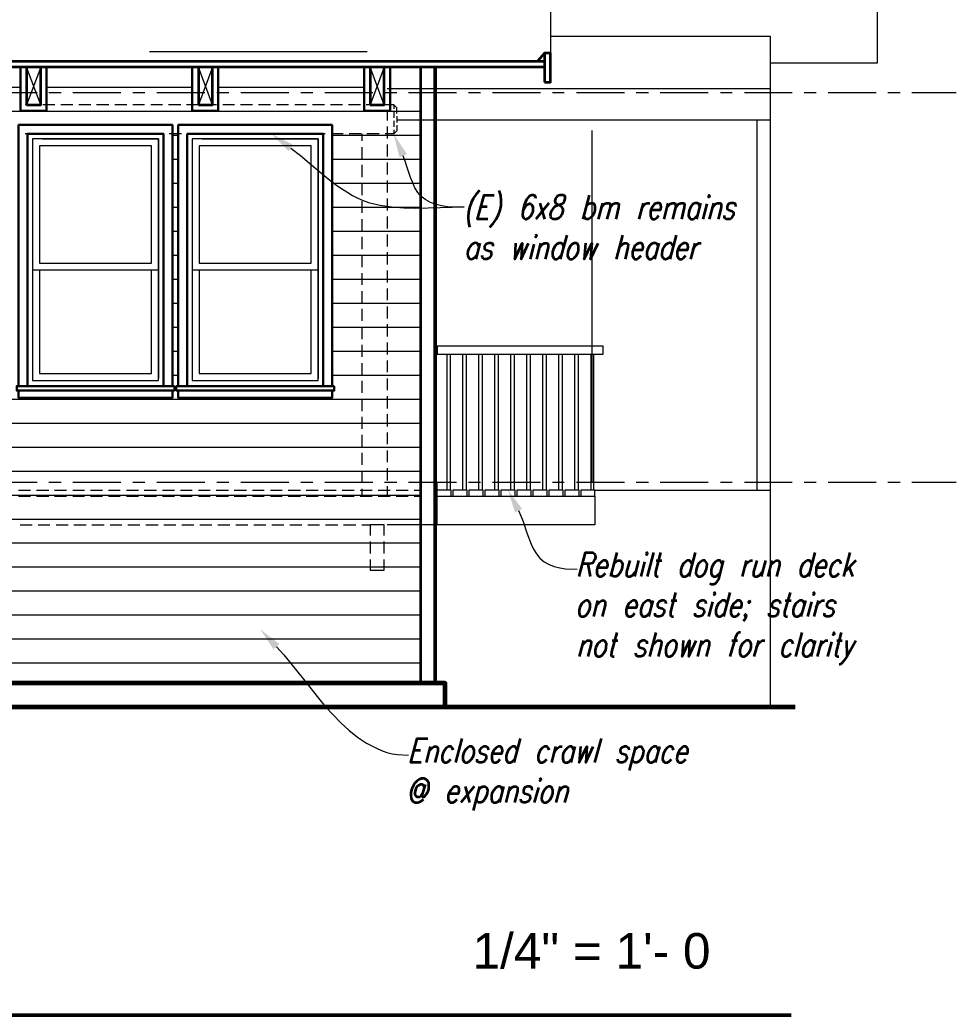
# Model space of a CAD drawing. Header units: inches. Extents: x 1543 to 43489, y -26 to 5775.
# Drawn here: x 2032.3 to 2276.4, y 2897.1 to 3156.6 of the extents above; entities that cross this region are included whole.
import ezdxf

# ---------------------------------------------------------------- set-up
doc = ezdxf.new("R2010")
doc.units = ezdxf.units.IN
doc.header["$LTSCALE"] = 0.5
doc.header["$MEASUREMENT"] = 0
for name, color, linetype in [('PDF_A-COLS', 7, 'Continuous'), ('PDF_A-FLOR', 7, 'Continuous'), ('PDF_A-FLOR-HRAL', 7, 'Continuous'), ('PDF_A-FLOR-LEVL', 7, 'Continuous'), ('PDF_A-Window', 7, 'Continuous'), ('PDF_C-TOPO', 7, 'Continuous'), ('PDF_Hatch-siding', 7, 'Continuous'), ('PDF_Hidden1', 7, 'Continuous'), ('PDF_Layer1', 7, 'Continuous'), ('PDF_Layer2', 7, 'Continuous'), ('PDF_Layer3', 7, 'Continuous'), ('PDF_Layer30', 7, 'Continuous'), ('PDF_Layer6', 7, 'Continuous'), ('PDF_LEADER', 7, 'Continuous'), ('PDF_Text', 7, 'Continuous'), ('PDF_TEXT3', 7, 'Continuous')]:
    doc.layers.add(name, color=color, linetype=linetype)
doc.styles.add('PDF Arial', font='arial.ttf')

msp = doc.modelspace()

# ---------------------------------------------------------------- linework, layer by layer
at = {"layer": 'PDF_A-COLS', "lineweight": 5}
msp.add_lwpolyline([(2181.37, 3127.75), (2181.37, 3036.09)], dxfattribs=at)
at = {"layer": 'PDF_A-FLOR', "lineweight": 35}
msp.add_lwpolyline([(2140.76, 3036.09), (2140.76, 3024.92)], dxfattribs=at)
at = {"layer": 'PDF_A-FLOR-HRAL', "lineweight": 13}
msp.add_lwpolyline([(2184.38, 3069.45), (2184.38, 3071.54), (2141.09, 3071.54), (2141.09, 3069.45)], close=True, dxfattribs=at)
for points in [[(2143.68, 3034.01), (2143.68, 3069.45)], [(2144.43, 3069.45), (2144.43, 3034.01)], [(2147.76, 3034.01), (2147.76, 3069.45)], [(2148.6, 3069.45), (2148.6, 3034.01)], [(2151.93, 3034.01), (2151.93, 3069.45)], [(2152.77, 3069.45), (2152.77, 3034.01)], [(2156.1, 3034.01), (2156.1, 3069.45)], [(2156.94, 3069.45), (2156.94, 3034.01)], [(2160.27, 3034.01), (2160.27, 3069.45)], [(2161.11, 3069.45), (2161.11, 3034.01)], [(2164.44, 3034.01), (2164.44, 3069.45)], [(2165.28, 3069.45), (2165.28, 3034.01)], [(2168.61, 3034.01), (2168.61, 3069.45)], [(2169.45, 3069.45), (2169.45, 3034.01)], [(2172.78, 3034.01), (2172.78, 3069.45)], [(2173.62, 3069.45), (2173.62, 3034.01)], [(2176.95, 3034.01), (2176.95, 3069.45)], [(2177.79, 3069.45), (2177.79, 3034.01)]]:
    msp.add_lwpolyline(points, dxfattribs=at)
at = {"layer": 'PDF_A-FLOR-HRAL', "lineweight": 20}
for points in [[(2181.12, 3069.45), (2181.12, 3034.01)], [(2181.87, 3034.01), (2181.87, 3069.45)]]:
    msp.add_lwpolyline(points, dxfattribs=at)
at = {"layer": 'PDF_A-FLOR-LEVL', "lineweight": 20}
for points in [[(2024.25, 3137.67), (2036.76, 3137.67)], [(2039.84, 3137.67), (2043.01, 3137.67)], [(2046.1, 3137.67), (2058.61, 3137.67)], [(2061.69, 3137.67), (2064.86, 3137.67)], [(2067.95, 3137.67), (2080.46, 3137.67)], [(2083.63, 3137.67), (2086.71, 3137.67)], [(2089.88, 3137.67), (2102.39, 3137.67)], [(2105.48, 3137.67), (2108.65, 3137.67)], [(2111.73, 3137.67), (2124.24, 3137.67)], [(2127.33, 3137.67), (2130.5, 3137.67)], [(2133.59, 3137.67), (2146.1, 3137.67)], [(2149.26, 3137.67), (2152.35, 3137.67)], [(2155.52, 3137.67), (2168.03, 3137.67)], [(2171.12, 3137.67), (2174.2, 3137.67)], [(2177.37, 3137.67), (2189.88, 3137.67)], [(2192.97, 3137.67), (2196.14, 3137.67)], [(2199.22, 3137.67), (2211.73, 3137.67)], [(2214.9, 3137.67), (2217.99, 3137.67)], [(2221.16, 3137.67), (2233.58, 3137.67)], [(2236.75, 3137.67), (2239.84, 3137.67)], [(2243.01, 3137.67), (2255.52, 3137.67)], [(2258.6, 3137.67), (2261.77, 3137.67)], [(2264.86, 3137.67), (2276.37, 3137.67)], [(2024.25, 3036.09), (2036.76, 3036.09)], [(2039.84, 3036.09), (2043.01, 3036.09)], [(2046.1, 3036.09), (2058.61, 3036.09)], [(2061.69, 3036.09), (2064.86, 3036.09)], [(2067.95, 3036.09), (2080.46, 3036.09)], [(2083.63, 3036.09), (2086.71, 3036.09)], [(2089.88, 3036.09), (2102.39, 3036.09)], [(2105.48, 3036.09), (2108.65, 3036.09)], [(2111.73, 3036.09), (2124.24, 3036.09)], [(2127.33, 3036.09), (2130.5, 3036.09)], [(2133.59, 3036.09), (2146.1, 3036.09)], [(2149.26, 3036.09), (2152.35, 3036.09)], [(2155.52, 3036.09), (2168.03, 3036.09)], [(2171.12, 3036.09), (2174.2, 3036.09)], [(2177.37, 3036.09), (2189.88, 3036.09)], [(2192.97, 3036.09), (2196.14, 3036.09)], [(2199.22, 3036.09), (2211.73, 3036.09)], [(2214.9, 3036.09), (2217.99, 3036.09)], [(2221.16, 3036.09), (2233.58, 3036.09)], [(2236.75, 3036.09), (2239.84, 3036.09)], [(2243.01, 3036.09), (2255.52, 3036.09)], [(2258.6, 3036.09), (2261.77, 3036.09)], [(2264.86, 3036.09), (2276.37, 3036.09)]]:
    msp.add_lwpolyline(points, dxfattribs=at)
at = {"layer": 'PDF_A-Window', "lineweight": 30}
for points in [[(2032.42, 3144.26), (2032.42, 3132.84), (2039.18, 3132.84), (2039.18, 3144.26)], [(2077.21, 3144.26), (2077.21, 3132.84), (2083.96, 3132.84), (2083.96, 3144.26)], [(2121.99, 3144.26), (2121.99, 3132.84), (2128.83, 3132.84), (2128.83, 3144.26)]]:
    msp.add_lwpolyline(points, dxfattribs=at)
at = {"layer": 'PDF_C-TOPO', "lineweight": 60}
for points in [[(2143.18, 2977.38), (2143.18, 2983.63), (1679.39, 2983.63), (1679.39, 2977.38), (1621.01, 2971.21)], [(2234.42, 2977.38), (1679.39, 2977.38)]]:
    msp.add_lwpolyline(points, dxfattribs=at)
at = {"layer": 'PDF_Hatch-siding', "lineweight": 13}
for points in [[(1994.39, 3139.01), (2032.42, 3139.01)], [(2039.18, 3139.01), (2077.21, 3139.01)], [(2083.96, 3139.01), (2121.99, 3139.01)], [(1925.42, 3132.75), (2136.84, 3132.75)], [(2072.04, 3126.5), (2073.54, 3126.5)], [(2113.65, 3126.5), (2136.84, 3126.5)], [(2072.04, 3120.24), (2073.54, 3120.24)], [(2113.65, 3120.24), (2136.84, 3120.24)], [(2072.04, 3113.99), (2073.54, 3113.99)], [(2113.65, 3113.99), (2136.84, 3113.99)], [(2072.04, 3107.73), (2073.54, 3107.73)], [(2113.65, 3107.73), (2136.84, 3107.73)], [(2072.04, 3101.48), (2073.54, 3101.48)], [(2113.65, 3101.48), (2136.84, 3101.48)], [(2072.04, 3095.22), (2073.54, 3095.22)], [(2113.65, 3095.22), (2136.84, 3095.22)], [(2072.04, 3088.97), (2073.54, 3088.97)], [(2113.65, 3088.97), (2136.84, 3088.97)], [(2072.04, 3082.71), (2073.54, 3082.71)], [(2113.65, 3082.71), (2136.84, 3082.71)], [(2072.04, 3076.46), (2073.54, 3076.46)], [(2113.65, 3076.46), (2136.84, 3076.46)], [(2072.04, 3070.2), (2073.54, 3070.2)], [(2113.65, 3070.2), (2136.84, 3070.2)], [(2072.04, 3063.95), (2073.54, 3063.95)], [(2113.65, 3063.95), (2136.84, 3063.95)], [(1925.42, 3057.69), (2136.84, 3057.69)], [(1925.42, 3051.44), (2136.84, 3051.44)], [(1925.42, 3045.18), (2136.84, 3045.18)], [(1925.42, 3038.93), (2136.84, 3038.93)], [(1925.42, 3032.67), (2136.84, 3032.67)], [(1925.42, 3026.42), (2136.84, 3026.42)], [(1925.42, 3020.25), (2136.84, 3020.25)], [(1925.42, 3013.99), (2136.84, 3013.99)], [(1925.42, 3007.74), (2136.84, 3007.74)], [(1925.42, 3001.48), (2136.84, 3001.48)], [(1925.42, 2995.23), (2136.84, 2995.23)], [(1925.42, 2988.97), (2136.84, 2988.97)]]:
    msp.add_lwpolyline(points, dxfattribs=at)
at = {"layer": 'PDF_Hidden1', "lineweight": 20}
for points in [[(2036.67, 3134.42), (2033.59, 3134.42)], [(2041.35, 3134.42), (2038.26, 3134.42)], [(2046.02, 3134.42), (2042.93, 3134.42)], [(2050.77, 3134.42), (2047.6, 3134.42)], [(2055.44, 3134.42), (2052.27, 3134.42)], [(2060.11, 3134.42), (2057.02, 3134.42)], [(2064.78, 3134.42), (2061.69, 3134.42)], [(2069.45, 3134.42), (2066.37, 3134.42)], [(2074.2, 3134.42), (2071.04, 3134.42)], [(2078.88, 3134.42), (2075.71, 3134.42)], [(2083.55, 3134.42), (2080.46, 3134.42)], [(2088.22, 3134.42), (2085.13, 3134.42)], [(2092.89, 3134.42), (2089.8, 3134.42)], [(2097.64, 3134.42), (2094.47, 3134.42)], [(2102.31, 3134.42), (2099.14, 3134.42)], [(2106.98, 3134.42), (2103.9, 3134.42)], [(2111.65, 3134.42), (2108.57, 3134.42)], [(2116.41, 3134.42), (2113.24, 3134.42)], [(2121.08, 3134.42), (2117.91, 3134.42)], [(2125.75, 3134.42), (2122.58, 3134.42)], [(2130.5, 3132.17), (2130.5, 3133.67), (2129.75, 3134.42), (2127.33, 3134.42)], [(2129.75, 3134.42), (2129.75, 3133.34)], [(2128, 3132.84), (2128, 3130.34)], [(2129.75, 3132.59), (2129.75, 3131)], [(2130.5, 3131.42), (2130.5, 3129.84)], [(2130.5, 3129.08), (2130.5, 3127.67), (2129.75, 3126.83), (2127.5, 3126.83)], [(2128, 3128.75), (2128, 3125.67)], [(2129.75, 3130.25), (2129.75, 3128.67)], [(2036.84, 3126.83), (2033.67, 3126.83)], [(2041.51, 3126.83), (2038.43, 3126.83)], [(2046.18, 3126.83), (2043.1, 3126.83)], [(2050.94, 3126.83), (2047.77, 3126.83)], [(2055.61, 3126.83), (2052.44, 3126.83)], [(2060.28, 3126.83), (2057.19, 3126.83)], [(2064.95, 3126.83), (2061.86, 3126.83)], [(2069.62, 3126.83), (2066.53, 3126.83)], [(2074.37, 3126.83), (2071.2, 3126.83)], [(2079.04, 3126.83), (2075.87, 3126.83)], [(2083.71, 3126.83), (2080.63, 3126.83)], [(2088.38, 3126.83), (2085.3, 3126.83)], [(2093.05, 3126.83), (2089.97, 3126.83)], [(2097.81, 3126.83), (2094.64, 3126.83)], [(2102.48, 3126.83), (2099.31, 3126.83)], [(2107.15, 3126.83), (2104.06, 3126.83)], [(2111.82, 3126.83), (2108.73, 3126.83)], [(2116.57, 3126.83), (2113.4, 3126.83)], [(2121.24, 3126.83), (2118.07, 3126.83)], [(2121.41, 3126.83), (2121.41, 3125)], [(2125.91, 3126.83), (2122.74, 3126.83)], [(2129.75, 3127.92), (2129.75, 3126.83)], [(2121.41, 3123.41), (2121.41, 3120.33)], [(2128, 3124.08), (2128, 3120.91)], [(2121.41, 3118.74), (2121.41, 3115.57)], [(2128, 3119.41), (2128, 3116.24)], [(2121.41, 3114.07), (2121.41, 3110.9)], [(2128, 3114.66), (2128, 3111.57)], [(2121.41, 3109.32), (2121.41, 3106.23)], [(2128, 3109.99), (2128, 3106.9)], [(2128, 3105.32), (2128, 3102.15)], [(2121.41, 3104.65), (2121.41, 3101.56)], [(2121.41, 3099.98), (2121.41, 3096.81)], [(2128, 3100.65), (2128, 3097.48)], [(2121.41, 3095.31), (2121.41, 3092.14)], [(2128, 3095.97), (2128, 3092.81)], [(2121.41, 3090.55), (2121.41, 3087.47)], [(2128, 3091.22), (2128, 3088.14)], [(2121.41, 3085.88), (2121.41, 3082.8)], [(2128, 3086.55), (2128, 3083.46)], [(2128, 3081.88), (2128, 3078.71)], [(2121.41, 3081.21), (2121.41, 3078.13)], [(2121.41, 3076.54), (2121.41, 3073.37)], [(2128, 3077.21), (2128, 3074.04)], [(2121.41, 3071.87), (2121.41, 3068.7)], [(2128, 3072.46), (2128, 3069.37)], [(2121.41, 3067.12), (2121.41, 3064.03)], [(2128, 3067.79), (2128, 3064.7)], [(2121.41, 3062.45), (2121.41, 3059.36)], [(2128, 3063.12), (2128, 3060.03)], [(2128, 3058.44), (2128, 3055.28)], [(2121.41, 3057.78), (2121.41, 3054.61)], [(2128, 3053.77), (2128, 3050.61)], [(2121.41, 3053.11), (2121.41, 3049.94)], [(2121.41, 3048.44), (2121.41, 3045.27)], [(2128, 3049.02), (2128, 3045.93)], [(2121.41, 3043.68), (2121.41, 3040.6)], [(2128, 3044.35), (2128, 3041.26)], [(2121.41, 3039.01), (2121.41, 3035.93)], [(2128, 3039.68), (2128, 3036.51)], [(2031.92, 3034.01), (2035.01, 3034.01)], [(2031.92, 3032.42), (2035.01, 3032.42)], [(2036.59, 3034.01), (2039.76, 3034.01)], [(2036.59, 3032.42), (2039.76, 3032.42)], [(2041.26, 3034.01), (2044.43, 3034.01)], [(2041.26, 3032.42), (2044.43, 3032.42)], [(2046.02, 3034.01), (2049.1, 3034.01)], [(2046.02, 3032.42), (2049.1, 3032.42)], [(2050.69, 3034.01), (2053.77, 3034.01)], [(2050.69, 3032.42), (2053.77, 3032.42)], [(2055.36, 3034.01), (2058.44, 3034.01)], [(2055.36, 3032.42), (2058.44, 3032.42)], [(2060.03, 3034.01), (2063.2, 3034.01)], [(2060.03, 3032.42), (2063.2, 3032.42)], [(2064.7, 3034.01), (2067.87, 3034.01)], [(2064.7, 3032.42), (2067.87, 3032.42)], [(2069.45, 3034.01), (2072.54, 3034.01)], [(2069.45, 3032.42), (2072.54, 3032.42)], [(2074.12, 3034.01), (2077.21, 3034.01)], [(2074.12, 3032.42), (2077.21, 3032.42)], [(2078.79, 3034.01), (2081.88, 3034.01)], [(2078.79, 3032.42), (2081.88, 3032.42)], [(2083.46, 3034.01), (2086.63, 3034.01)], [(2083.46, 3032.42), (2086.63, 3032.42)], [(2088.13, 3034.01), (2091.3, 3034.01)], [(2088.13, 3032.42), (2091.3, 3032.42)], [(2092.89, 3034.01), (2095.97, 3034.01)], [(2092.89, 3032.42), (2095.97, 3032.42)], [(2097.56, 3034.01), (2100.64, 3034.01)], [(2097.56, 3032.42), (2100.64, 3032.42)], [(2102.23, 3034.01), (2105.4, 3034.01)], [(2102.23, 3032.42), (2105.4, 3032.42)], [(2106.9, 3034.01), (2110.07, 3034.01)], [(2106.9, 3032.42), (2110.07, 3032.42)], [(2111.57, 3034.01), (2114.74, 3034.01)], [(2111.57, 3032.42), (2114.74, 3032.42)], [(2116.32, 3034.01), (2119.41, 3034.01)], [(2116.32, 3032.42), (2119.41, 3032.42)], [(2120.99, 3034.01), (2124.08, 3034.01)], [(2120.99, 3032.42), (2124.08, 3032.42)], [(2121.41, 3034.34), (2121.41, 3032.42)], [(2125.66, 3034.01), (2128.83, 3034.01)], [(2125.66, 3032.42), (2128.83, 3032.42)], [(2128, 3035.01), (2128, 3032.42)], [(2130.33, 3034.01), (2133.5, 3034.01)], [(2130.33, 3032.42), (2133.5, 3032.42)], [(2135.09, 3034.01), (2136.84, 3034.01)], [(2135.09, 3032.42), (2136.84, 3032.42)], [(2032.34, 3024.92), (2035.42, 3024.92)], [(2037.01, 3024.92), (2040.09, 3024.92)], [(2041.68, 3024.92), (2044.85, 3024.92)], [(2046.35, 3024.92), (2049.52, 3024.92)], [(2051.02, 3024.92), (2054.19, 3024.92)], [(2055.77, 3024.92), (2058.86, 3024.92)], [(2060.44, 3024.92), (2063.53, 3024.92)], [(2065.11, 3024.92), (2068.28, 3024.92)], [(2069.78, 3024.92), (2072.95, 3024.92)], [(2074.45, 3024.92), (2077.62, 3024.92)], [(2079.21, 3024.92), (2082.29, 3024.92)], [(2083.88, 3024.92), (2086.96, 3024.92)], [(2088.55, 3024.92), (2091.72, 3024.92)], [(2093.22, 3024.92), (2096.39, 3024.92)], [(2097.97, 3024.92), (2101.06, 3024.92)], [(2102.64, 3024.92), (2105.73, 3024.92)], [(2107.31, 3024.92), (2110.4, 3024.92)], [(2111.98, 3024.92), (2115.15, 3024.92)], [(2116.66, 3024.92), (2119.82, 3024.92)], [(2121.41, 3024.92), (2123.58, 3024.92)], [(2127.25, 3022.17), (2127.25, 3024.92), (2123.58, 3024.92), (2123.58, 3022.17)], [(2123.58, 3020.58), (2123.58, 3017.5)], [(2127.25, 3017.5), (2127.25, 3020.58)], [(2123.58, 3015.91), (2123.58, 3013.16), (2127.25, 3013.16), (2127.25, 3015.91)]]:
    msp.add_lwpolyline(points, dxfattribs=at)
at = {"layer": 'PDF_Layer1', "lineweight": 20}
for points in [[(2066.03, 3148.35), (2122.83, 3148.35)], [(2037.68, 3134.42), (2034.01, 3144.26)], [(2037.68, 3144.26), (2034.01, 3134.42)], [(2082.46, 3134.42), (2078.79, 3144.26)], [(2082.46, 3144.26), (2078.79, 3134.42)], [(2127.25, 3134.42), (2123.58, 3144.26)], [(2127.25, 3144.26), (2123.58, 3134.42)], [(2038.18, 3125.58), (2068.37, 3125.58), (2068.37, 3063.12)], [(2079.79, 3125.58), (2110.07, 3125.58), (2110.07, 3063.12)], [(2068.37, 3091.3), (2035.51, 3091.3)], [(2037.34, 3091.3), (2037.34, 3064.37), (2066.53, 3064.37), (2066.53, 3091.3)], [(2110.07, 3091.3), (2077.21, 3091.3)], [(2079.04, 3091.3), (2079.04, 3064.37), (2108.23, 3064.37), (2108.23, 3091.3)], [(2140.76, 3032.42), (2182.21, 3032.42), (2182.21, 3024.92), (2128, 3024.92)]]:
    msp.add_lwpolyline(points, dxfattribs=at)
for points in [[(2035.51, 3125.58), (2035.51, 3062.53), (2068.37, 3062.53), (2068.37, 3125.58)], [(2037.34, 3123.75), (2037.34, 3093.14), (2066.53, 3093.14), (2066.53, 3123.75)], [(2077.21, 3125.58), (2077.21, 3062.53), (2110.07, 3062.53), (2110.07, 3125.58)], [(2079.04, 3123.75), (2079.04, 3093.14), (2108.23, 3093.14), (2108.23, 3123.75)], [(2141.01, 3032.42), (2144.68, 3032.42), (2144.68, 3034.01), (2141.01, 3034.01)], [(2145.18, 3032.42), (2148.85, 3032.42), (2148.85, 3034.01), (2145.18, 3034.01)], [(2149.35, 3032.42), (2153.02, 3032.42), (2153.02, 3034.01), (2149.35, 3034.01)], [(2153.52, 3032.42), (2157.19, 3032.42), (2157.19, 3034.01), (2153.52, 3034.01)], [(2157.69, 3032.42), (2161.36, 3032.42), (2161.36, 3034.01), (2157.69, 3034.01)], [(2161.86, 3032.42), (2165.53, 3032.42), (2165.53, 3034.01), (2161.86, 3034.01)], [(2166.03, 3032.42), (2169.7, 3032.42), (2169.7, 3034.01), (2166.03, 3034.01)], [(2170.2, 3032.42), (2173.87, 3032.42), (2173.87, 3034.01), (2170.2, 3034.01)], [(2174.37, 3032.42), (2178.04, 3032.42), (2178.04, 3034.01), (2174.37, 3034.01)], [(2178.54, 3032.42), (2182.21, 3032.42), (2182.21, 3034.01), (2178.54, 3034.01)]]:
    msp.add_lwpolyline(points, close=True, dxfattribs=at)
at = {"layer": 'PDF_Layer2', "lineweight": 30}
for points in [[(2072.04, 3061.11), (2072.04, 3129.17), (2031.92, 3129.17), (2031.92, 3061.11)], [(2113.65, 3061.11), (2113.65, 3129.17), (2073.54, 3129.17), (2073.54, 3061.11)], [(2031.92, 3059.95), (2031.92, 3058.03), (2072.04, 3058.03), (2072.04, 3059.95)], [(2073.54, 3059.95), (2073.54, 3058.03), (2113.65, 3058.03), (2113.65, 3059.95)]]:
    msp.add_lwpolyline(points, dxfattribs=at)
for points in [[(2069.7, 3061.11), (2069.7, 3126.83), (2034.26, 3126.83), (2034.26, 3061.11), (2034.26, 3126.83), (2069.7, 3126.83)], [(2111.32, 3061.11), (2111.32, 3126.83), (2075.87, 3126.83), (2075.87, 3061.11), (2075.87, 3126.83), (2111.32, 3126.83)], [(2072.54, 3061.11), (2072.54, 3059.95), (2031.42, 3059.95), (2031.42, 3061.11)], [(2114.24, 3061.11), (2114.24, 3059.95), (2073.04, 3059.95), (2073.04, 3061.11)]]:
    msp.add_lwpolyline(points, close=True, dxfattribs=at)
at = {"layer": 'PDF_Layer3', "lineweight": 35}
for points in [[(1841.85, 3145.76), (2169.03, 3145.76), (2169.03, 3144.26), (1841.85, 3144.26), (1841.85, 3147.68)], [(2169.03, 3147.85), (2167.2, 3145.76)], [(2136.84, 2983.63), (2136.84, 3144.26)]]:
    msp.add_lwpolyline(points, dxfattribs=at)
for points in [[(2169.03, 3140.34), (2170.62, 3140.34), (2170.62, 3147.85), (2169.03, 3147.85)], [(2034.01, 3134.42), (2037.68, 3134.42), (2037.68, 3144.26), (2034.01, 3144.26)], [(2078.79, 3134.42), (2082.46, 3134.42), (2082.46, 3144.26), (2078.79, 3144.26)], [(2123.58, 3134.42), (2127.25, 3134.42), (2127.25, 3144.26), (2123.58, 3144.26)]]:
    msp.add_lwpolyline(points, close=True, dxfattribs=at)
at = {"layer": 'PDF_Layer30', "lineweight": 13}
for points in [[(2227.99, 3145.35), (2255.85, 3145.35), (2255.85, 3204.31), (2128, 3204.31)], [(1888.31, 3170.53), (2170.62, 3170.7), (2170.62, 3147.85)], [(2227.99, 3138.59), (2227.99, 3152.19), (2170.62, 3152.19)], [(2227.99, 2977.38), (2227.99, 3138.59), (2128, 3138.59)], [(2227.99, 3130.42), (2130.5, 3130.42)], [(2224.41, 3130.42), (2224.41, 3034.01)], [(2182.21, 3034.01), (2227.99, 3034.01)]]:
    msp.add_lwpolyline(points, dxfattribs=at)
at = {"layer": 'PDF_Layer6', "lineweight": 50}
for points in [[(2140.51, 2983.63), (2140.51, 3144.26)], [(1666.88, 2897.15), (2233.33, 2897.15)]]:
    msp.add_lwpolyline(points, dxfattribs=at)
at = {"layer": 'PDF_LEADER', "lineweight": 20}
for points in [[(2102.89, 3123.16), (2105.4, 3121.24), (2107.81, 3119.24), (2112.65, 3115.16), (2115.15, 3113.24), (2117.74, 3111.57), (2118.99, 3110.74), (2120.41, 3110.07), (2121.74, 3109.49), (2123.16, 3108.99), (2124.66, 3108.57), (2126.16, 3108.23), (2129.17, 3107.82), (2132.33, 3107.57), (2135.5, 3107.48), (2141.84, 3107.65), (2148.1, 3107.82), (2145.26, 3107.73), (2143.76, 3107.82), (2142.18, 3108.07), (2140.76, 3108.4), (2139.34, 3108.99), (2138.09, 3109.65), (2136.92, 3110.49), (2136, 3111.57), (2135.25, 3112.74), (2134.67, 3114.07), (2134.09, 3115.49), (2133.17, 3118.33), (2132.75, 3119.74), (2132.17, 3121.16)], [(2162.28, 3028.67), (2162.86, 3027.25), (2163.44, 3025.84), (2164.44, 3022.83), (2165.53, 3019.91), (2166.19, 3018.58), (2166.95, 3017.41), (2167.86, 3016.24), (2168.95, 3015.33), (2170.11, 3014.66), (2171.53, 3014.08), (2173.03, 3013.74), (2174.53, 3013.49), (2177.54, 3013.41)], [(2099.14, 2993.14), (2101.06, 2991.06), (2102.89, 2988.81), (2106.56, 2984.3), (2110.15, 2979.72), (2111.98, 2977.46), (2113.9, 2975.38), (2115.9, 2973.29), (2117.99, 2971.38), (2120.24, 2969.62), (2122.66, 2968.04), (2125.25, 2966.7), (2126.58, 2966.12), (2127.91, 2965.62), (2129.33, 2965.29), (2130.75, 2965.04), (2133.59, 2964.87)]]:
    msp.add_lwpolyline(points, dxfattribs=at)
at = {"layer": 'PDF_LEADER', "transparency": 33554559}
for points in [[(2103.48, 3124), (2097.89, 3126.83), (2102.31, 3122.33)], [(2133.17, 3121.58), (2129.67, 3126.83), (2131.25, 3120.74)], [(2163.19, 3029.09), (2159.44, 3034.18), (2161.36, 3028.17)], [(2099.89, 2993.89), (2094.89, 2997.73), (2098.39, 2992.48)]]:
    msp.add_solid(points, dxfattribs=at)
at = {"layer": 'PDF_TEXT3', "lineweight": 35}
for points in [[(2154.27, 3104.65), (2151.6, 3104.65), (2153.27, 3110.9), (2155.94, 3110.9)], [(2166.78, 3109.99), (2166.7, 3110.65), (2166.19, 3110.9), (2165.78, 3110.9), (2165.03, 3110.65), (2164.36, 3109.74), (2163.78, 3108.23), (2163.36, 3106.73), (2163.28, 3105.57), (2163.53, 3104.98), (2164.11, 3104.65), (2164.28, 3104.65), (2164.94, 3104.98), (2165.53, 3105.57), (2166.03, 3106.48), (2166.11, 3106.73), (2166.11, 3107.65), (2165.86, 3108.23), (2165.28, 3108.57), (2165.11, 3108.57), (2164.36, 3108.23), (2163.86, 3107.65), (2163.36, 3106.73)], [(2180.71, 3110.9), (2179.04, 3104.65)], [(2152.43, 3107.9), (2154.1, 3107.9)], [(2170.2, 3108.82), (2166.78, 3104.65)], [(2167.86, 3108.82), (2169.03, 3104.65)], [(2179.96, 3107.9), (2180.54, 3108.57), (2181.04, 3108.82), (2181.62, 3108.82), (2181.96, 3108.57), (2182.21, 3107.9), (2182.21, 3107.07), (2182.04, 3106.48), (2181.62, 3105.57), (2181.04, 3104.98), (2180.54, 3104.65), (2179.87, 3104.65), (2179.54, 3104.98), (2179.29, 3105.57)], [(2184.13, 3108.82), (2183.04, 3104.65)], [(2183.79, 3107.65), (2184.71, 3108.57), (2185.21, 3108.82), (2185.79, 3108.82), (2186.13, 3108.57), (2186.13, 3107.65), (2185.29, 3104.65)], [(2186.13, 3107.65), (2186.96, 3108.57), (2187.46, 3108.82), (2188.13, 3108.82), (2188.46, 3108.57), (2188.38, 3107.65), (2187.63, 3104.65)], [(2194.8, 3108.82), (2193.63, 3104.65)], [(2194.3, 3107.07), (2194.72, 3107.9), (2195.3, 3108.57), (2195.8, 3108.82), (2196.47, 3108.82)], [(2196.8, 3107.07), (2199.3, 3107.07), (2199.47, 3107.65), (2199.39, 3108.23), (2199.3, 3108.57), (2198.97, 3108.82), (2198.3, 3108.82), (2197.8, 3108.57), (2197.22, 3107.9), (2196.8, 3107.07), (2196.64, 3106.48), (2196.64, 3105.57), (2196.89, 3104.98), (2197.22, 3104.65), (2197.8, 3104.65), (2198.3, 3104.98), (2198.89, 3105.57)], [(2201.22, 3108.82), (2200.14, 3104.65)], [(2200.89, 3107.65), (2201.81, 3108.57), (2202.31, 3108.82), (2202.89, 3108.82), (2203.22, 3108.57), (2203.22, 3107.65), (2202.39, 3104.65)], [(2203.22, 3107.65), (2204.06, 3108.57), (2204.56, 3108.82), (2205.23, 3108.82), (2205.56, 3108.57), (2205.48, 3107.65), (2204.73, 3104.65)], [(2209.56, 3107.9), (2209.31, 3108.57), (2208.98, 3108.82), (2208.31, 3108.82), (2207.81, 3108.57), (2207.23, 3107.9), (2206.81, 3107.07), (2206.64, 3106.48), (2206.56, 3105.57), (2206.89, 3104.98), (2207.23, 3104.65), (2207.81, 3104.65), (2208.31, 3104.98), (2208.9, 3105.57)], [(2209.73, 3108.82), (2208.65, 3104.65)], [(2211.4, 3108.57), (2210.31, 3104.65)], [(2213.07, 3108.82), (2211.98, 3104.65)], [(2212.82, 3107.65), (2213.65, 3108.57), (2214.15, 3108.82), (2214.73, 3108.82), (2215.07, 3108.57), (2215.07, 3107.65), (2214.32, 3104.65)], [(2218.9, 3107.9), (2218.82, 3108.57), (2218.32, 3108.82), (2217.65, 3108.82), (2216.99, 3108.57), (2216.65, 3107.9), (2216.65, 3107.32), (2216.99, 3107.07), (2217.99, 3106.73), (2218.32, 3106.48), (2218.32, 3105.82), (2218.24, 3105.57), (2217.9, 3104.98), (2217.24, 3104.65), (2216.57, 3104.65), (2215.98, 3104.98), (2215.98, 3105.57)], [(2174.87, 3100.48), (2173.12, 3094.22)], [(2189.38, 3100.48), (2187.71, 3094.22)], [(2203.39, 3100.48), (2201.72, 3094.22)], [(2152.18, 3098.39), (2151.1, 3094.22)], [(2155.69, 3097.56), (2155.69, 3098.14), (2155.1, 3098.39), (2154.52, 3098.39), (2153.77, 3098.14), (2153.43, 3097.56), (2153.43, 3096.89), (2153.77, 3096.64), (2154.77, 3096.31), (2155.1, 3096.06), (2155.1, 3095.47), (2155.1, 3095.14), (2154.69, 3094.56), (2154.02, 3094.22), (2153.35, 3094.22), (2152.85, 3094.56), (2152.77, 3095.14)], [(2161.52, 3098.39), (2161.27, 3094.22), (2163.19, 3098.39), (2162.94, 3094.22), (2164.86, 3098.39)], [(2166.28, 3098.14), (2165.28, 3094.22)], [(2168.03, 3098.39), (2166.95, 3094.22)], [(2167.7, 3097.23), (2168.53, 3098.14), (2169.03, 3098.39), (2169.7, 3098.39), (2170.03, 3098.14), (2170.03, 3097.23), (2169.2, 3094.22)], [(2174.03, 3097.56), (2173.78, 3098.14), (2173.45, 3098.39), (2172.78, 3098.39), (2172.28, 3098.14), (2171.78, 3097.56), (2171.28, 3096.64), (2171.12, 3096.06), (2171.12, 3095.14), (2171.37, 3094.56), (2171.7, 3094.22), (2172.28, 3094.22), (2172.78, 3094.56), (2173.37, 3095.14)], [(2179.71, 3098.39), (2179.37, 3094.22), (2181.37, 3098.39), (2181.04, 3094.22), (2183.04, 3098.39)], [(2188.55, 3097.23), (2189.38, 3098.14), (2189.88, 3098.39), (2190.55, 3098.39), (2190.88, 3098.14), (2190.8, 3097.23), (2190.05, 3094.22)], [(2192.13, 3096.64), (2194.63, 3096.64), (2194.8, 3097.23), (2194.72, 3097.81), (2194.63, 3098.14), (2194.3, 3098.39), (2193.63, 3098.39), (2193.13, 3098.14), (2192.55, 3097.56), (2192.13, 3096.64), (2191.97, 3096.06), (2191.97, 3095.14), (2192.22, 3094.56), (2192.55, 3094.22), (2193.13, 3094.22), (2193.63, 3094.56), (2194.22, 3095.14)], [(2198.64, 3097.56), (2198.39, 3098.14), (2198.05, 3098.39), (2197.39, 3098.39), (2196.89, 3098.14), (2196.3, 3097.56), (2195.89, 3096.64), (2195.72, 3096.06), (2195.72, 3095.14), (2195.97, 3094.56), (2196.3, 3094.22), (2196.89, 3094.22), (2197.39, 3094.56), (2197.97, 3095.14)], [(2198.89, 3098.39), (2197.72, 3094.22)], [(2203.81, 3096.64), (2206.31, 3096.64), (2206.48, 3097.23), (2206.39, 3097.81), (2206.31, 3098.14), (2205.98, 3098.39), (2205.31, 3098.39), (2204.81, 3098.14), (2204.23, 3097.56), (2203.81, 3096.64), (2203.64, 3096.06), (2203.64, 3095.14), (2203.89, 3094.56), (2204.23, 3094.22), (2204.81, 3094.22), (2205.31, 3094.56), (2205.89, 3095.14)], [(2208.23, 3098.39), (2207.14, 3094.22)], [(2207.73, 3096.64), (2208.23, 3097.56), (2208.81, 3098.14), (2209.31, 3098.39), (2209.9, 3098.39)], [(2178.04, 3011.49), (2179.71, 3017.75), (2181.62, 3017.75), (2182.12, 3017.41), (2182.29, 3017.08), (2182.37, 3016.49), (2182.21, 3015.91), (2181.79, 3015.33), (2181.54, 3014.99), (2180.79, 3014.74), (2178.96, 3014.74)], [(2187.88, 3017.75), (2186.21, 3011.49)], [(2197.47, 3017.75), (2195.8, 3011.49)], [(2199.3, 3017.75), (2197.97, 3012.66), (2197.97, 3011.74), (2198.3, 3011.49), (2198.72, 3011.49)], [(2208.31, 3017.75), (2206.64, 3011.49)], [(2239.5, 3017.75), (2237.84, 3011.49)], [(2248.68, 3017.75), (2247.01, 3011.49)], [(2180.37, 3014.74), (2180.96, 3011.49)], [(2182.87, 3013.83), (2185.38, 3013.83), (2185.54, 3014.41), (2185.46, 3014.99), (2185.38, 3015.33), (2185.04, 3015.66), (2184.38, 3015.66), (2183.88, 3015.33), (2183.29, 3014.74), (2182.87, 3013.83), (2182.71, 3013.24), (2182.71, 3012.32), (2182.96, 3011.74), (2183.29, 3011.49), (2183.88, 3011.49), (2184.38, 3011.74), (2184.96, 3012.32)], [(2187.04, 3014.74), (2187.63, 3015.33), (2188.13, 3015.66), (2188.8, 3015.66), (2189.13, 3015.33), (2189.38, 3014.74), (2189.3, 3013.83), (2189.13, 3013.24), (2188.71, 3012.32), (2188.13, 3011.74), (2187.63, 3011.49), (2187.04, 3011.49), (2186.71, 3011.74), (2186.46, 3012.32)], [(2191.3, 3015.66), (2190.46, 3012.66), (2190.46, 3011.74), (2190.8, 3011.49), (2191.38, 3011.49), (2191.88, 3011.74), (2192.8, 3012.66)], [(2193.55, 3015.66), (2192.47, 3011.49)], [(2195.13, 3015.33), (2194.13, 3011.49)], [(2198.14, 3015.66), (2199.64, 3015.66)], [(2207.48, 3014.74), (2207.23, 3015.33), (2206.89, 3015.66), (2206.23, 3015.66), (2205.81, 3015.33), (2205.23, 3014.74), (2204.73, 3013.83), (2204.56, 3013.24), (2204.56, 3012.32), (2204.81, 3011.74), (2205.14, 3011.49), (2205.81, 3011.49), (2206.31, 3011.74), (2206.81, 3012.32)], [(2215.65, 3015.66), (2214.4, 3010.82), (2213.9, 3009.99), (2213.65, 3009.66), (2213.15, 3009.41), (2212.48, 3009.41), (2212.15, 3009.66)], [(2215.4, 3014.74), (2215.15, 3015.33), (2214.82, 3015.66), (2214.15, 3015.66), (2213.65, 3015.33), (2213.15, 3014.74), (2212.65, 3013.83), (2212.48, 3013.24), (2212.48, 3012.32), (2212.73, 3011.74), (2213.07, 3011.49), (2213.73, 3011.49), (2214.15, 3011.74), (2214.73, 3012.32)], [(2221.66, 3015.66), (2220.57, 3011.49)], [(2221.24, 3013.83), (2221.66, 3014.74), (2222.24, 3015.33), (2222.74, 3015.66), (2223.32, 3015.66)], [(2224.41, 3015.66), (2223.57, 3012.66), (2223.57, 3011.74), (2223.91, 3011.49), (2224.49, 3011.49), (2224.99, 3011.74), (2225.91, 3012.66)], [(2226.66, 3015.66), (2225.58, 3011.49)], [(2228.33, 3015.66), (2227.24, 3011.49)], [(2227.99, 3014.41), (2228.91, 3015.33), (2229.41, 3015.66), (2230, 3015.66), (2230.33, 3015.33), (2230.33, 3014.41), (2229.5, 3011.49)], [(2238.75, 3014.74), (2238.5, 3015.33), (2238.17, 3015.66), (2237.5, 3015.66), (2237, 3015.33), (2236.42, 3014.74), (2236, 3013.83), (2235.83, 3013.24), (2235.83, 3012.32), (2236.08, 3011.74), (2236.42, 3011.49), (2237, 3011.49), (2237.5, 3011.74), (2238.09, 3012.32)], [(2239.92, 3013.83), (2242.42, 3013.83), (2242.59, 3014.41), (2242.59, 3014.99), (2242.42, 3015.33), (2242.09, 3015.66), (2241.51, 3015.66), (2241, 3015.33), (2240.42, 3014.74), (2239.92, 3013.83), (2239.84, 3013.24), (2239.75, 3012.32), (2240, 3011.74), (2240.34, 3011.49), (2241, 3011.49), (2241.51, 3011.74), (2242.09, 3012.32)], [(2246.43, 3014.74), (2246.18, 3015.33), (2245.84, 3015.66), (2245.26, 3015.66), (2244.76, 3015.33), (2244.17, 3014.74), (2243.67, 3013.83), (2243.51, 3013.24), (2243.51, 3012.32), (2243.76, 3011.74), (2244.09, 3011.49), (2244.76, 3011.49), (2245.26, 3011.74), (2245.84, 3012.32)], [(2250.26, 3015.66), (2247.34, 3012.66)], [(2248.51, 3013.83), (2249.34, 3011.49)], [(2203.22, 3007.32), (2201.89, 3002.23), (2201.89, 3001.32), (2202.22, 3001.07), (2202.64, 3001.07)], [(2217.4, 3007.32), (2215.73, 3001.07)], [(2233.08, 3007.32), (2231.66, 3002.23), (2231.66, 3001.32), (2232, 3001.07), (2232.41, 3001.07)], [(2182.87, 3005.24), (2181.79, 3001.07)], [(2182.62, 3003.98), (2183.46, 3004.9), (2183.96, 3005.24), (2184.54, 3005.24), (2184.88, 3004.9), (2184.88, 3003.98), (2184.04, 3001.07)], [(2190.55, 3003.4), (2193.05, 3003.4), (2193.22, 3003.98), (2193.13, 3004.57), (2193.05, 3004.9), (2192.72, 3005.24), (2192.05, 3005.24), (2191.55, 3004.9), (2190.96, 3004.32), (2190.55, 3003.4), (2190.38, 3002.82), (2190.38, 3001.9), (2190.63, 3001.32), (2190.96, 3001.07), (2191.55, 3001.07), (2192.05, 3001.32), (2192.63, 3001.9)], [(2197.05, 3004.32), (2196.8, 3004.9), (2196.47, 3005.24), (2195.8, 3005.24), (2195.3, 3004.9), (2194.72, 3004.32), (2194.3, 3003.4), (2194.13, 3002.82), (2194.13, 3001.9), (2194.38, 3001.32), (2194.72, 3001.07), (2195.3, 3001.07), (2195.8, 3001.32), (2196.39, 3001.9)], [(2197.3, 3005.24), (2196.14, 3001.07)], [(2200.81, 3004.32), (2200.72, 3004.9), (2200.22, 3005.24), (2199.55, 3005.24), (2198.89, 3004.9), (2198.47, 3004.32), (2198.55, 3003.73), (2198.89, 3003.4), (2199.81, 3003.15), (2200.22, 3002.82), (2200.22, 3002.23), (2200.14, 3001.9), (2199.81, 3001.32), (2199.05, 3001.07), (2198.47, 3001.07), (2197.89, 3001.32), (2197.89, 3001.9)], [(2202.06, 3005.24), (2203.56, 3005.24)], [(2211.23, 3004.32), (2211.15, 3004.9), (2210.65, 3005.24), (2209.98, 3005.24), (2209.31, 3004.9), (2208.9, 3004.32), (2208.98, 3003.73), (2209.31, 3003.4), (2210.23, 3003.15), (2210.56, 3002.82), (2210.65, 3002.23), (2210.56, 3001.9), (2210.23, 3001.32), (2209.48, 3001.07), (2208.9, 3001.07), (2208.31, 3001.32), (2208.31, 3001.9)], [(2212.82, 3004.9), (2211.81, 3001.07)], [(2216.65, 3004.32), (2216.4, 3004.9), (2216.07, 3005.24), (2215.4, 3005.24), (2214.9, 3004.9), (2214.32, 3004.32), (2213.9, 3003.4), (2213.73, 3002.82), (2213.73, 3001.9), (2213.98, 3001.32), (2214.32, 3001.07), (2214.9, 3001.07), (2215.4, 3001.32), (2215.98, 3001.9)], [(2217.82, 3003.4), (2220.32, 3003.4), (2220.49, 3003.98), (2220.49, 3004.57), (2220.32, 3004.9), (2219.99, 3005.24), (2219.32, 3005.24), (2218.9, 3004.9), (2218.32, 3004.32), (2217.82, 3003.4), (2217.65, 3002.82), (2217.65, 3001.9), (2217.9, 3001.32), (2218.24, 3001.07), (2218.9, 3001.07), (2219.4, 3001.32), (2219.9, 3001.9)], [(2230.58, 3004.32), (2230.5, 3004.9), (2230, 3005.24), (2229.33, 3005.24), (2228.66, 3004.9), (2228.33, 3004.32), (2228.33, 3003.73), (2228.66, 3003.4), (2229.66, 3003.15), (2230, 3002.82), (2230, 3002.23), (2229.91, 3001.9), (2229.58, 3001.32), (2228.91, 3001.07), (2228.24, 3001.07), (2227.66, 3001.32), (2227.66, 3001.9)], [(2231.83, 3005.24), (2233.33, 3005.24)], [(2236.83, 3004.32), (2236.58, 3004.9), (2236.25, 3005.24), (2235.58, 3005.24), (2235.08, 3004.9), (2234.5, 3004.32), (2234.08, 3003.4), (2233.92, 3002.82), (2233.92, 3001.9), (2234.17, 3001.32), (2234.5, 3001.07), (2235.08, 3001.07), (2235.58, 3001.32), (2236.17, 3001.9)], [(2237.08, 3005.24), (2235.92, 3001.07)], [(2238.67, 3004.9), (2237.59, 3001.07)], [(2240.42, 3005.24), (2239.25, 3001.07)], [(2239.92, 3003.4), (2240.34, 3004.32), (2240.92, 3004.9), (2241.42, 3005.24), (2242.09, 3005.24)], [(2244.92, 3004.32), (2244.92, 3004.9), (2244.34, 3005.24), (2243.76, 3005.24), (2243.01, 3004.9), (2242.67, 3004.32), (2242.67, 3003.73), (2243.09, 3003.4), (2244.01, 3003.15), (2244.34, 3002.82), (2244.42, 3002.23), (2244.34, 3001.9), (2243.92, 3001.32), (2243.26, 3001.07), (2242.59, 3001.07), (2242.09, 3001.32), (2242.01, 3001.9)], [(2221.66, 3001.32), (2221.41, 3001.07), (2221.24, 3001.32), (2221.49, 3001.65), (2221.66, 3001.32), (2221.49, 3000.73), (2221.16, 3000.15), (2220.82, 2999.81)], [(2187.88, 2996.9), (2186.54, 2991.81), (2186.46, 2990.89), (2186.79, 2990.64), (2187.21, 2990.64)], [(2198.05, 2996.9), (2196.39, 2990.64)], [(2220.15, 2996.9), (2219.74, 2996.9), (2219.24, 2996.56), (2218.82, 2995.64), (2217.4, 2990.64)], [(2236.17, 2996.9), (2234.5, 2990.64)], [(2246.43, 2996.9), (2245.09, 2991.81), (2245.01, 2990.89), (2245.34, 2990.64), (2245.76, 2990.64)], [(2179.21, 2994.81), (2178.04, 2990.64)], [(2178.87, 2993.56), (2179.71, 2994.48), (2180.21, 2994.81), (2180.87, 2994.81), (2181.21, 2994.48), (2181.12, 2993.56), (2180.37, 2990.64)], [(2186.71, 2994.81), (2188.13, 2994.81)], [(2195.8, 2993.89), (2195.8, 2994.48), (2195.22, 2994.81), (2194.63, 2994.81), (2193.88, 2994.48), (2193.55, 2993.89), (2193.55, 2993.31), (2193.88, 2992.98), (2194.88, 2992.73), (2195.22, 2992.39), (2195.3, 2991.81), (2195.22, 2991.47), (2194.8, 2990.89), (2194.13, 2990.64), (2193.47, 2990.64), (2192.97, 2990.89), (2192.88, 2991.47)], [(2197.22, 2993.56), (2198.05, 2994.48), (2198.55, 2994.81), (2199.22, 2994.81), (2199.55, 2994.48), (2199.47, 2993.56), (2198.72, 2990.64)], [(2205.23, 2994.81), (2204.98, 2990.64), (2206.89, 2994.81), (2206.64, 2990.64), (2208.56, 2994.81)], [(2209.98, 2994.81), (2208.9, 2990.64)], [(2209.73, 2993.56), (2210.56, 2994.48), (2211.06, 2994.81), (2211.65, 2994.81), (2211.98, 2994.48), (2211.98, 2993.56), (2211.23, 2990.64)], [(2217.9, 2994.81), (2219.4, 2994.81)], [(2224.83, 2994.81), (2223.66, 2990.64)], [(2224.32, 2992.98), (2224.74, 2993.89), (2225.33, 2994.48), (2225.83, 2994.81), (2226.49, 2994.81)], [(2233.92, 2993.89), (2233.67, 2994.48), (2233.33, 2994.81), (2232.75, 2994.81), (2232.25, 2994.48), (2231.66, 2993.89), (2231.25, 2992.98), (2231.08, 2992.39), (2231, 2991.47), (2231.25, 2990.89), (2231.58, 2990.64), (2232.25, 2990.64), (2232.75, 2990.89), (2233.33, 2991.47)], [(2239.34, 2993.89), (2239.09, 2994.48), (2238.75, 2994.81), (2238.17, 2994.81), (2237.67, 2994.48), (2237.08, 2993.89), (2236.58, 2992.98), (2236.5, 2992.39), (2236.42, 2991.47), (2236.67, 2990.89), (2237, 2990.64), (2237.67, 2990.64), (2238.17, 2990.89), (2238.75, 2991.47)], [(2239.59, 2994.81), (2238.5, 2990.64)], [(2241.25, 2994.81), (2240.17, 2990.64)], [(2240.75, 2992.98), (2241.25, 2993.89), (2241.84, 2994.48), (2242.34, 2994.81), (2242.92, 2994.81)], [(2243.92, 2994.48), (2242.84, 2990.64)], [(2245.26, 2994.81), (2246.68, 2994.81)], [(2247.76, 2994.81), (2247.84, 2990.64), (2250.26, 2994.81)], [(2247.84, 2990.64), (2247.09, 2989.47), (2246.51, 2988.81), (2246.09, 2988.56), (2245.84, 2988.56)], [(2136.92, 2962.95), (2134.17, 2962.95), (2135.84, 2969.21), (2138.59, 2969.21)], [(2147.51, 2969.21), (2145.85, 2962.95)], [(2162.69, 2969.21), (2161.02, 2962.95)], [(2183.79, 2969.21), (2182.12, 2962.95)], [(2135.09, 2966.2), (2136.75, 2966.2)], [(2139.26, 2967.12), (2138.17, 2962.95)], [(2138.92, 2965.95), (2139.76, 2966.79), (2140.26, 2967.12), (2140.92, 2967.12), (2141.26, 2966.79), (2141.26, 2965.95), (2140.42, 2962.95)], [(2145.26, 2966.2), (2145.01, 2966.79), (2144.68, 2967.12), (2144.01, 2967.12), (2143.51, 2966.79), (2142.93, 2966.2), (2142.51, 2965.37), (2142.34, 2964.7), (2142.34, 2963.87), (2142.59, 2963.29), (2142.93, 2962.95), (2143.51, 2962.95), (2144.01, 2963.29), (2144.59, 2963.87)], [(2154.44, 2966.2), (2154.35, 2966.79), (2153.85, 2967.12), (2153.18, 2967.12), (2152.52, 2966.79), (2152.1, 2966.2), (2152.18, 2965.62), (2152.52, 2965.37), (2153.52, 2965.04), (2153.85, 2964.7), (2153.85, 2964.12), (2153.77, 2963.87), (2153.43, 2963.29), (2152.68, 2962.95), (2152.1, 2962.95), (2151.52, 2963.29), (2151.52, 2963.87)], [(2155.44, 2965.37), (2157.94, 2965.37), (2158.11, 2965.95), (2158.02, 2966.54), (2157.94, 2966.79), (2157.6, 2967.12), (2156.94, 2967.12), (2156.44, 2966.79), (2155.85, 2966.2), (2155.44, 2965.37), (2155.27, 2964.7), (2155.27, 2963.87), (2155.52, 2963.29), (2155.85, 2962.95), (2156.44, 2962.95), (2156.94, 2963.29), (2157.52, 2963.87)], [(2161.94, 2966.2), (2161.69, 2966.79), (2161.36, 2967.12), (2160.69, 2967.12), (2160.19, 2966.79), (2159.61, 2966.2), (2159.19, 2965.37), (2159.02, 2964.7), (2159.02, 2963.87), (2159.27, 2963.29), (2159.61, 2962.95), (2160.19, 2962.95), (2160.69, 2963.29), (2161.27, 2963.87)], [(2170.28, 2966.2), (2170.03, 2966.79), (2169.7, 2967.12), (2169.03, 2967.12), (2168.53, 2966.79), (2167.95, 2966.2), (2167.53, 2965.37), (2167.36, 2964.7), (2167.36, 2963.87), (2167.61, 2963.29), (2167.95, 2962.95), (2168.53, 2962.95), (2169.03, 2963.29), (2169.61, 2963.87)], [(2171.95, 2967.12), (2170.87, 2962.95)], [(2171.45, 2965.37), (2171.95, 2966.2), (2172.53, 2966.79), (2173.03, 2967.12), (2173.62, 2967.12)], [(2176.7, 2966.2), (2176.45, 2966.79), (2176.12, 2967.12), (2175.54, 2967.12), (2175.04, 2966.79), (2174.45, 2966.2), (2173.95, 2965.37), (2173.78, 2964.7), (2173.78, 2963.87), (2174.03, 2963.29), (2174.37, 2962.95), (2175.04, 2962.95), (2175.54, 2963.29), (2176.12, 2963.87)], [(2176.95, 2967.12), (2175.87, 2962.95)], [(2178.45, 2967.12), (2178.12, 2962.95), (2180.12, 2967.12), (2179.79, 2962.95), (2181.71, 2967.12)], [(2191.13, 2966.2), (2191.05, 2966.79), (2190.46, 2967.12), (2189.88, 2967.12), (2189.13, 2966.79), (2188.8, 2966.2), (2188.88, 2965.62), (2189.21, 2965.37), (2190.13, 2965.04), (2190.46, 2964.7), (2190.55, 2964.12), (2190.46, 2963.87), (2190.05, 2963.29), (2189.38, 2962.95), (2188.8, 2962.95), (2188.21, 2963.29), (2188.13, 2963.87)], [(2192.8, 2967.12), (2191.13, 2960.87)], [(2192.55, 2966.2), (2193.13, 2966.79), (2193.63, 2967.12), (2194.22, 2967.12), (2194.55, 2966.79), (2194.88, 2966.2), (2194.8, 2965.37), (2194.63, 2964.7), (2194.22, 2963.87), (2193.63, 2963.29), (2193.13, 2962.95), (2192.55, 2962.95), (2192.13, 2963.29), (2191.88, 2963.87)], [(2198.8, 2966.2), (2198.55, 2966.79), (2198.22, 2967.12), (2197.55, 2967.12), (2197.05, 2966.79), (2196.47, 2966.2), (2196.05, 2965.37), (2195.89, 2964.7), (2195.89, 2963.87), (2196.14, 2963.29), (2196.47, 2962.95), (2197.05, 2962.95), (2197.55, 2963.29), (2198.14, 2963.87)], [(2199.05, 2967.12), (2197.89, 2962.95)], [(2202.72, 2966.2), (2202.47, 2966.79), (2202.14, 2967.12), (2201.56, 2967.12), (2201.06, 2966.79), (2200.47, 2966.2), (2200.06, 2965.37), (2199.89, 2964.7), (2199.81, 2963.87), (2200.06, 2963.29), (2200.39, 2962.95), (2201.06, 2962.95), (2201.56, 2963.29), (2202.14, 2963.87)], [(2203.81, 2965.37), (2206.31, 2965.37), (2206.39, 2965.95), (2206.39, 2966.54), (2206.23, 2966.79), (2205.89, 2967.12), (2205.31, 2967.12), (2204.81, 2966.79), (2204.23, 2966.2), (2203.81, 2965.37), (2203.64, 2964.7), (2203.56, 2963.87), (2203.81, 2963.29), (2204.14, 2962.95), (2204.81, 2962.95), (2205.31, 2963.29), (2205.89, 2963.87)], [(2137.92, 2957.28), (2137.09, 2954.36), (2137.26, 2954.03), (2137.67, 2954.03), (2138.17, 2954.61), (2138.67, 2955.53), (2138.84, 2956.11), (2138.84, 2957.03), (2138.84, 2957.61), (2138.51, 2958.2), (2138.17, 2958.53), (2137.67, 2958.78), (2137, 2958.78), (2136.34, 2958.53), (2135.84, 2958.2), (2135.25, 2957.61), (2134.92, 2957.03), (2134.42, 2956.11), (2134.17, 2955.2), (2134.17, 2954.36), (2134.25, 2953.69), (2134.5, 2953.11), (2134.84, 2952.86), (2135.34, 2952.53), (2136, 2952.53), (2136.67, 2952.86), (2137.17, 2953.11), (2137.51, 2953.44)], [(2137.67, 2956.45), (2137.59, 2957.03), (2137.26, 2957.28), (2136.67, 2957.28), (2136.17, 2957.03), (2135.84, 2956.7), (2135.5, 2956.11), (2135.25, 2955.2), (2135.25, 2954.61), (2135.42, 2954.36), (2135.75, 2954.03), (2136.42, 2954.03), (2136.92, 2954.36), (2137.26, 2954.95)], [(2144.09, 2954.95), (2146.6, 2954.95), (2146.76, 2955.53), (2146.76, 2956.11), (2146.6, 2956.45), (2146.26, 2956.7), (2145.68, 2956.7), (2145.18, 2956.45), (2144.59, 2955.78), (2144.09, 2954.95), (2143.93, 2954.36), (2143.93, 2953.44), (2144.18, 2952.86), (2144.51, 2952.53), (2145.18, 2952.53), (2145.68, 2952.86), (2146.26, 2953.44)], [(2150.68, 2956.7), (2147.26, 2952.53)], [(2148.35, 2956.7), (2149.51, 2952.53)], [(2152.1, 2956.7), (2150.43, 2950.44)], [(2151.85, 2955.78), (2152.43, 2956.45), (2152.93, 2956.7), (2153.6, 2956.7), (2153.94, 2956.45), (2154.19, 2955.78), (2154.1, 2954.95), (2153.94, 2954.36), (2153.52, 2953.44), (2152.93, 2952.86), (2152.43, 2952.53), (2151.85, 2952.53), (2151.52, 2952.86), (2151.27, 2953.44)], [(2158.11, 2955.78), (2157.85, 2956.45), (2157.52, 2956.7), (2156.85, 2956.7), (2156.44, 2956.45), (2155.85, 2955.78), (2155.35, 2954.95), (2155.19, 2954.36), (2155.19, 2953.44), (2155.44, 2952.86), (2155.77, 2952.53), (2156.44, 2952.53), (2156.94, 2952.86), (2157.44, 2953.44)], [(2158.36, 2956.7), (2157.27, 2952.53)], [(2160.02, 2956.7), (2158.94, 2952.53)], [(2159.69, 2955.53), (2160.52, 2956.45), (2161.02, 2956.7), (2161.69, 2956.7), (2162.02, 2956.45), (2162.02, 2955.53), (2161.19, 2952.53)], [(2165.86, 2955.78), (2165.78, 2956.45), (2165.19, 2956.7), (2164.61, 2956.7), (2163.86, 2956.45), (2163.53, 2955.78), (2163.61, 2955.2), (2163.94, 2954.95), (2164.86, 2954.61), (2165.19, 2954.36), (2165.28, 2953.69), (2165.19, 2953.44), (2164.78, 2952.86), (2164.11, 2952.53), (2163.53, 2952.53), (2162.94, 2952.86), (2162.86, 2953.44)], [(2167.45, 2956.45), (2166.36, 2952.53)], [(2173.12, 2956.7), (2172.03, 2952.53)], [(2172.87, 2955.53), (2173.7, 2956.45), (2174.2, 2956.7), (2174.79, 2956.7), (2175.12, 2956.45), (2175.12, 2955.53), (2174.28, 2952.53)]]:
    msp.add_lwpolyline(points, dxfattribs=at)
for points in [[(2173.03, 3110.9), (2172.37, 3110.65), (2171.95, 3109.99), (2171.78, 3109.4), (2171.87, 3108.82), (2172.2, 3108.57), (2172.95, 3108.23), (2173.45, 3107.9), (2173.78, 3107.32), (2173.78, 3106.73), (2173.53, 3105.82), (2173.2, 3105.23), (2172.87, 3104.98), (2172.2, 3104.65), (2171.37, 3104.65), (2170.78, 3104.98), (2170.7, 3105.23), (2170.62, 3105.82), (2170.87, 3106.73), (2171.28, 3107.32), (2171.78, 3107.9), (2172.53, 3108.23), (2173.45, 3108.57), (2173.95, 3108.82), (2174.28, 3109.4), (2174.45, 3109.99), (2174.45, 3110.65), (2173.87, 3110.9)], [(2211.73, 3110.65), (2211.81, 3110.32), (2212.15, 3110.65), (2211.98, 3110.9)], [(2166.61, 3100.23), (2166.78, 3099.89), (2167.03, 3100.23), (2166.95, 3100.48)], [(2176.79, 3098.39), (2176.29, 3098.14), (2175.7, 3097.56), (2175.29, 3096.64), (2175.12, 3096.06), (2175.04, 3095.14), (2175.29, 3094.56), (2175.62, 3094.22), (2176.29, 3094.22), (2176.79, 3094.56), (2177.37, 3095.14), (2177.79, 3096.06), (2177.95, 3096.64), (2177.95, 3097.56), (2177.7, 3098.14), (2177.37, 3098.39)], [(2195.47, 3017.41), (2195.64, 3017.08), (2195.89, 3017.41), (2195.8, 3017.75)], [(2210.23, 3015.66), (2209.73, 3015.33), (2209.15, 3014.74), (2208.73, 3013.83), (2208.56, 3013.24), (2208.48, 3012.32), (2208.81, 3011.74), (2209.15, 3011.49), (2209.73, 3011.49), (2210.23, 3011.74), (2210.81, 3012.32), (2211.23, 3013.24), (2211.4, 3013.83), (2211.48, 3014.74), (2211.15, 3015.33), (2210.81, 3015.66)], [(2213.15, 3006.99), (2213.32, 3006.65), (2213.57, 3006.99), (2213.48, 3007.32)], [(2239, 3006.99), (2239.17, 3006.65), (2239.42, 3006.99), (2239.34, 3007.32)], [(2179.79, 3005.24), (2179.29, 3004.9), (2178.7, 3004.32), (2178.29, 3003.4), (2178.12, 3002.82), (2178.04, 3001.9), (2178.29, 3001.32), (2178.62, 3001.07), (2179.29, 3001.07), (2179.79, 3001.32), (2180.37, 3001.9), (2180.79, 3002.82), (2180.96, 3003.4), (2180.96, 3004.32), (2180.71, 3004.9), (2180.37, 3005.24)], [(2222.49, 3005.24), (2222.24, 3004.9), (2222.32, 3004.57), (2222.66, 3004.9)], [(2244.26, 2996.56), (2244.34, 2996.31), (2244.67, 2996.56), (2244.51, 2996.9)], [(2183.96, 2994.81), (2183.46, 2994.48), (2182.87, 2993.89), (2182.46, 2992.98), (2182.29, 2992.39), (2182.29, 2991.47), (2182.54, 2990.89), (2182.87, 2990.64), (2183.46, 2990.64), (2183.96, 2990.89), (2184.54, 2991.47), (2185.04, 2992.39), (2185.13, 2992.98), (2185.21, 2993.89), (2184.96, 2994.48), (2184.63, 2994.81)], [(2202.31, 2994.81), (2201.81, 2994.48), (2201.22, 2993.89), (2200.81, 2992.98), (2200.64, 2992.39), (2200.64, 2991.47), (2200.89, 2990.89), (2201.22, 2990.64), (2201.81, 2990.64), (2202.31, 2990.89), (2202.89, 2991.47), (2203.31, 2992.39), (2203.47, 2992.98), (2203.56, 2993.89), (2203.31, 2994.48), (2202.97, 2994.81)], [(2221.66, 2994.81), (2221.16, 2994.48), (2220.57, 2993.89), (2220.15, 2992.98), (2219.99, 2992.39), (2219.99, 2991.47), (2220.24, 2990.89), (2220.57, 2990.64), (2221.16, 2990.64), (2221.66, 2990.89), (2222.24, 2991.47), (2222.74, 2992.39), (2222.91, 2992.98), (2222.91, 2993.89), (2222.66, 2994.48), (2222.32, 2994.81)], [(2149.43, 2967.12), (2148.93, 2966.79), (2148.35, 2966.2), (2147.93, 2965.37), (2147.76, 2964.7), (2147.76, 2963.87), (2148.01, 2963.29), (2148.35, 2962.95), (2148.93, 2962.95), (2149.43, 2963.29), (2150.02, 2963.87), (2150.52, 2964.7), (2150.68, 2965.37), (2150.68, 2966.2), (2150.43, 2966.79), (2150.1, 2967.12)], [(2167.78, 2958.53), (2167.95, 2958.2), (2168.2, 2958.53), (2168.11, 2958.78)], [(2170.03, 2956.7), (2169.53, 2956.45), (2168.95, 2955.78), (2168.53, 2954.95), (2168.36, 2954.36), (2168.28, 2953.44), (2168.53, 2952.86), (2168.86, 2952.53), (2169.53, 2952.53), (2170.03, 2952.86), (2170.62, 2953.44), (2171.03, 2954.36), (2171.2, 2954.95), (2171.2, 2955.78), (2170.95, 2956.45), (2170.62, 2956.7)]]:
    msp.add_lwpolyline(points, close=True, dxfattribs=at)
for centre, radius, start, end in [((2158.48, 3105.23), 9.35, 132.9885, 196.5863), ((2149.07, 3109.15), 8.7, 310.8727, 19.6402)]:
    msp.add_arc(centre, radius, start, end, dxfattribs=at)
for centre in [(2150.48, 3096.32), (2201.11, 3096.32)]:
    msp.add_ellipse(centre, major_axis=(0.86, 2.04), ratio=0.600472, start_param=5.590972, end_param=10.652603, dxfattribs=at)

# ---------------------------------------------------------------- texts
at = {"layer": 'PDF_Text', "insert": (2150.26, 2909.13), "char_height": 9.2602, "attachment_point": 7, "style": 'PDF Arial'}
msp.add_mtext('1/4" = 1\'- 0', dxfattribs=at)

doc.saveas('drawing.dxf')
